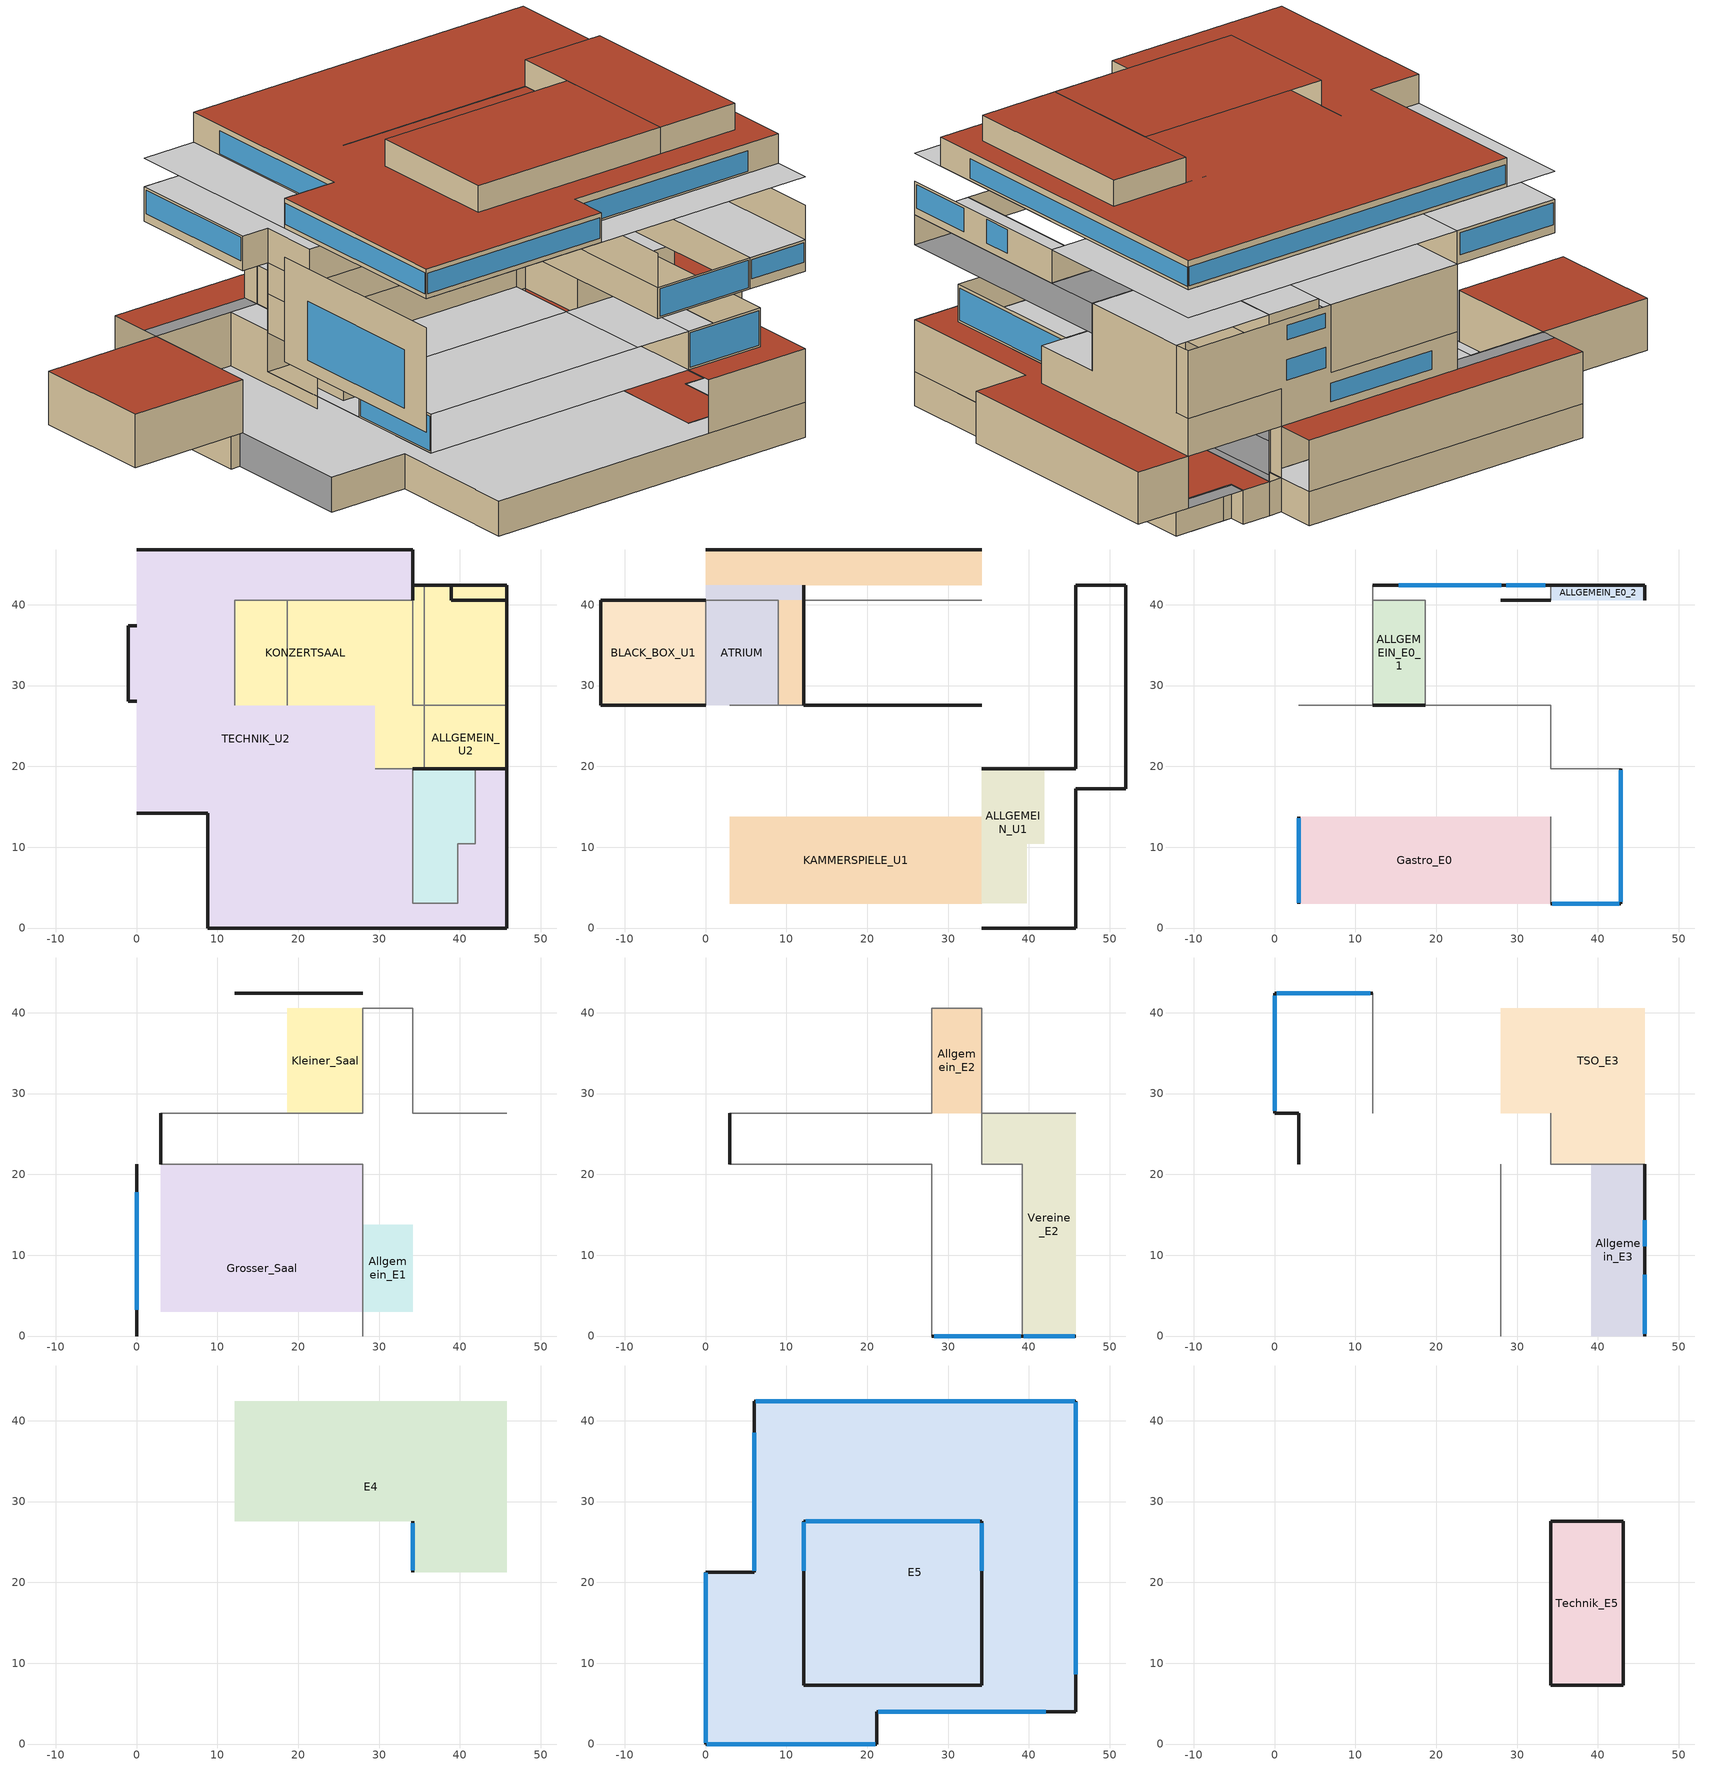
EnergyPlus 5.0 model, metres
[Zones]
TECHNIK_U2
 floor ground (GROUND_FLOOR): 34.17,46.77 34.17,40.57 29.51,40.57 29.51,19.71 34.17,19.71 34.17,3.06 39.71,3.06 39.71,10.41 41.91,10.41 41.91,19.71 45.82,19.71 45.82,0 8.8,0 8.8,14.18 0,14.18 0,28.05 -1,28.05 -1,37.37 0,37.37 0,46.77 z0
 wall outside (EXT_WALL): 0,37.37 -1,37.37 -1,28.05 0,28.05 / 0,14.18 8.8,14.18 8.8,0 45.82,0 45.82,19.71 / 34.17,40.57 34.17,46.77 0,46.77 z0:3.6
 wall to ALLGEMEIN_U2 (ADJ_WALL): 45.82,19.71 41.91,19.71 41.91,10.41 39.71,10.41 39.71,3.06 34.17,3.06 34.17,19.71 z0:3.6
 wall to KONZERTSAAL (ADJ_WALL): 34.17,19.71 29.51,19.71 / 29.51,40.57 34.17,40.57 z0:3.6
 ceiling to KAMMERSPIELE_U1 (ADJ_CEILING): 0,46.77 0,14.18 8.8,14.18 8.8,0 45.82,0 45.82,19.71 41.91,19.71 41.91,10.41 39.71,10.41 39.71,3.06 34.17,3.06 34.17,19.71 29.51,19.71 29.51,27.57 12.17,27.57 12.17,40.57 34.17,40.57 34.17,46.77 z3.6
 ceiling to BLACK_BOX_U1 (ADJ_CEILING): -1,37.37 -1,28.05 0,28.05 0,37.37 z3.6
 ceiling to ATRIUM (ADJ_CEILING): 0,40.57 0,27.57 9,27.57 9,40.57 z3.6
KONZERTSAAL
 floor to TECHNIK_U2 (ADJ_CEILING): 29.51,40.57 29.51,27.57 12.17,27.57 12.17,40.57 z3.6
 floor to ALLGEMEIN_U2 (ADJ_CEILING): 45.82,40.57 45.82,19.71 35.62,19.71 35.62,42.42 38.93,42.42 38.93,40.57 z3.6
 floor ground (GROUND_FLOOR): 35.62,42.42 35.62,19.71 29.51,19.71 29.51,40.57 34.17,40.57 34.17,42.42 z0
 floor ground (EXT_FLOOR): 45.82,42.42 45.82,40.57 38.93,40.57 38.93,42.42 z3.6
 wall outside (EXT_WALL): 34.17,19.71 45.82,19.71 / 45.82,42.42 34.17,42.42 z9.1:13.1; 35.62,42.42 34.17,42.42 34.17,40.57 z0:3.6; 34.17,42.42 34.17,40.57 z3.6:9.1; 45.82,19.71,13.1 45.82,19.71,9.1 45.82,42.42,9.1 45.82,42.42,13.1 45.82,40.57,13.1 45.82,40.57,20.29 45.82,27.57,20.29 45.82,27.57,13.1
 wall to Allgemein_E1 (ADJ_WALL): 34.17,40.57 34.17,27.57 45.82,27.57 z13.1:17.09
 wall to ALLGEMEIN_U2 (ADJ_WALL): 34.17,19.71 35.62,19.71 35.62,42.42 z0:3.6
 wall to TECHNIK_U2 (ADJ_WALL): 29.51,19.71 34.17,19.71 / 34.17,40.57 29.51,40.57 z0:3.6
 wall to KAMMERSPIELE_U1 (ADJ_WALL): 34.17,40.57 12.17,40.57 12.17,27.57 z3.6:9.1
 wall to ALLGEMEIN_E0_2 (ADJ_WALL): 34.17,42.42 34.17,40.57 z9.1:13.1
 wall to Vereine_E2 (ADJ_WALL): 34.17,27.57 45.82,27.57 z17.09:20.29
 wall to ALLGEMEIN_E0_1 (ADJ_WALL): 18.67,40.57 18.67,27.57 z9.1:13.1
 wall to Allgemein_E2 (ADJ_WALL): 34.17,40.57 34.17,27.57 z17.09:20.29
 ceiling to ALLGEMEIN_E0_1 (ADJ_CEILING): 12.17,40.57 12.17,27.57 18.67,27.57 18.67,40.57 z9.1
 ceiling to TSO_E3 (ADJ_CEILING): 34.17,40.57 34.17,27.57 45.82,27.57 45.82,40.57 z20.29
 ceiling to Kleiner_Saal (ADJ_CEILING): 18.67,40.57 18.67,27.57 28,27.57 28,40.57 z13.1
 ceiling to Allgemein_E1 (ADJ_CEILING): 28,40.57 28,27.57 34.17,27.57 34.17,19.71 45.82,19.71 45.82,27.57 34.17,27.57 34.17,40.57 z13.1
 roof outside (EXT_ROOF): 34.17,42.42 34.17,40.57 45.82,40.57 45.82,42.42 z13.1; 29.51,27.57 29.51,19.71 34.17,19.71 34.17,27.57 z3.6
ALLGEMEIN_U2
 floor ground (GROUND_FLOOR): 45.82,40.57 45.82,19.71 41.91,19.71 41.91,10.41 39.71,10.41 39.71,3.06 34.17,3.06 34.17,19.71 35.62,19.71 35.62,42.42 38.93,42.42 38.93,40.57 z0
 wall outside (EXT_WALL): 45.82,19.71 45.82,40.57 39.93,40.57 38.93,40.57 38.93,42.42 35.62,42.42 z0:3.6
 wall to KONZERTSAAL (ADJ_WALL): 35.62,42.42 35.62,19.71 34.17,19.71 z0:3.6
 wall to TECHNIK_U2 (ADJ_WALL): 34.17,19.71 34.17,3.06 39.71,3.06 39.71,10.41 41.91,10.41 41.91,19.71 45.82,19.71 z0:3.6
 roof outside (EXT_ROOF): 35.62,42.42 35.62,19.71 34.17,19.71 34.17,3.06 39.71,3.06 39.71,10.41 41.91,10.41 41.91,19.71 45.82,19.71 45.82,40.57 38.93,40.57 38.93,42.42 z3.6
ALLGEMEIN_U1
 floor to ALLGEMEIN_U2 (ADJ_CEILING): 41.91,19.71 41.91,10.41 39.71,10.41 39.71,3.06 34.17,3.06 34.17,19.71 z3.6
 wall outside (EXT_WALL): 34.17,0 45.82,0 45.82,17.21 52.02,17.21 52.02,42.42 z3.6:9.1; 34.17,19.71 45.82,19.71 / 45.82,42.42 45.82,19.71 z6.36:9.1
 wall to KONZERTSAAL (ADJ_WALL): 45.82,42.42 45.82,19.71 z3.6:6.36
 wall ground (EXT_WALL): 52.02,42.42 45.82,42.42 z3.6:9.1
 ceiling to ALLGEMEIN_E0_1 (ADJ_CEILING): 34.17,19.71 34.17,3 42.82,3 42.82,19.71 z9.1
 roof outside (EXT_ROOF): 45.82,42.42 45.82,19.71 42.82,19.71 42.82,3 34.17,3 34.17,0 45.82,0 45.82,17.21 52.02,17.21 52.02,42.42 z9.1
KAMMERSPIELE_U1
 wall outside (EXT_WALL): 34.17,46.77 0,46.77 / 34.17,27.57 12.17,27.57 z3.6:9.1
 wall to ATRIUM (ADJ_WALL): 0,40.57 9,40.57 9,27.57 z3.6:9.1
 wall to KONZERTSAAL (ADJ_WALL): 12.17,27.57 12.17,40.57 34.17,40.57 z3.6:9.1
 ceiling to Gastro_E0 (ADJ_CEILING): 2.98,13.79 2.98,3 34.17,3 34.17,13.79 z9.1
 ceiling to ATRIUM (ADJ_CEILING): 9,40.57 9,27.57 12.17,27.57 12.17,40.57 z9.1
 roof outside (EXT_ROOF): 0,46.77 0,42.42 34.17,42.42 34.17,46.77 z9.1
ATRIUM
 floor to KAMMERSPIELE_U1 (ADJ_CEILING): 12.17,42.42 12.17,27.57 9,27.57 9,40.57 0,40.57 0,42.42 z9.1
 floor to TECHNIK_U2 (ADJ_CEILING): 9,40.57 9,27.57 0,27.57 0,40.57 z3.6
 wall outside (EXT_WALL): 12.17,27.57 12.17,42.42 z9.1:13.1
 wall to BLACK_BOX_U1 (ADJ_WALL): 0,40.57 0,27.57 z3.6:9.1
 wall to KAMMERSPIELE_U1 (ADJ_WALL): 9,27.57 9,40.57 / 0,40.57 9,40.57 z3.6:9.1
 wall to Allgemein_E1 (ADJ_WALL): 2.98,27.57 12.17,27.57 z13.1:17.09
 wall to Allgemein_E2 (ADJ_WALL): 2.98,27.57 12.17,27.57 z17.09:20.29
BLACK_BOX_U1
 floor to TECHNIK_U2 (ADJ_CEILING): 0,37.37 0,28.05 -1,28.05 -1,37.37 z3.6
 floor ground (GROUND_FLOOR): 0,40.57 0,27.57 -13,27.57 -13,40.57 z3.6
 wall outside (EXT_WALL): -13,27.57 0,27.57 / 0,40.57 -13,40.57 z3.6:9.1
 wall ground (EXT_WALL): -13,40.57 -13,27.57 z3.6:9.1
 roof outside (EXT_ROOF): -13,40.57 -13,27.57 0,27.57 0,40.57 z9.1
ALLGEMEIN_E0_1
 floor to KONZERTSAAL (ADJ_CEILING): 18.67,40.57 18.67,27.57 12.17,27.57 12.17,40.57 z9.1
 wall outside (EXT_WALL): 3,27.57 2.98,27.57 / 34.17,3 42.82,3 42.82,19.71 / 18.67,27.57 12.17,27.57 z9.1:13.1
 wall to KONZERTSAAL (ADJ_WALL): 42.82,19.71 34.17,19.71 34.17,27.57 18.67,27.57 18.67,40.57 z9.1:13.1
 wall to ATRIUM (ADJ_WALL): 12.17,40.57 12.17,27.57 3,27.57 z9.1:13.1
 wall to Gastro_E0 (ADJ_WALL): 34.17,13.79 34.17,3 z9.1:13.1
 wall to ALLGEMEIN_E0_2 (ADJ_WALL): 18.67,40.57 12.17,40.57 z9.1:13.1
 window (EXT_WINDOW1): 34.36,3 42.65,3 z9.31:12.87; 42.82,3.23 42.82,19.49 z9.35:12.74
 ceiling to Kleiner_Saal (ADJ_CEILING): 12.17,40.57 12.17,27.57 18.67,27.57 18.67,40.57 z13.1
 ceiling to Grosser_Saal (ADJ_CEILING): 2.98,21.27 2.98,13.79 28,13.79 28,21.27 z13.1
 roof outside (EXT_ROOF): 2.98,27.57 2.98,13.79 3,27.57 z9.1
ALLGEMEIN_E0_2
 wall outside (EXT_WALL): 45.82,40.57 45.82,42.42 z13.1:20.29; 28,40.57 34.17,40.57 z16.85:17.09; 45.82,42.42,20.29 45.82,42.42,13.1 34.17,42.42,13.1 34.17,42.42,9.1 12.17,42.42,9.1 12.17,42.42,13.1 28,42.42,13.1 28,42.42,20.29
 wall to KONZERTSAAL (ADJ_WALL): 34.17,40.57 34.17,42.42 z9.1:13.1
 wall to ATRIUM (ADJ_WALL): 12.17,42.42 12.17,40.57 z9.1:13.1
 wall to ALLGEMEIN_E0_1 (ADJ_WALL): 12.17,40.57 18.67,40.57 z9.1:13.1
 wall to Allgemein_E2 (ADJ_WALL): 28,40.57 34.17,40.57 z17.09:20.29
 window (EXT_WINDOW1): 28.02,42.42 15.38,42.42 z10.01:11.95; 33.47,42.42 28.64,42.42 z13.8:15.99; 33.4,42.42 28.68,42.42 z18.05:19.61
 roof outside (EXT_ROOF): 34.17,42.42 34.17,40.57 45.82,40.57 45.82,42.42 z13.1
Gastro_E0
 floor to KAMMERSPIELE_U1 (ADJ_CEILING): 34.17,13.79 34.17,3 2.98,3 2.98,13.79 z9.1
 wall outside (EXT_WALL): 2.98,13.79 2.98,3 z9.1:13.1
 wall to ALLGEMEIN_E0_1 (ADJ_WALL): 34.17,3 34.17,13.79 z9.1:13.1
 window (EXT_WINDOW1): 2.98,13.55 2.98,3.15 z9.32:12.84
 ceiling to Allgemein_E1 (ADJ_CEILING): 28,13.79 28,3 34.17,3 34.17,13.79 z13.1
 ceiling to Grosser_Saal (ADJ_CEILING): 2.98,13.79 2.98,3 28,3 28,13.79 z13.1
Grosser_Saal
 floor ground (GROUND_FLOOR): 28,21.27 28,13.79 2.98,13.79 2.98,21.27 z13.1
 floor to Gastro_E0 (ADJ_CEILING): 28,13.79 28,3 2.98,3 2.98,13.79 z13.1
 wall outside (EXT_WALL): 0,21.27 0,0 z13.1:23.84
 wall to Allgemein_E3 (ADJ_WALL): 28,0 28,21.27 2.98,21.27 z20.29:23.84
 wall to Allgemein_E1 (ADJ_WALL): 28,21.27 2.98,21.27 z13.1:17.09
 wall to Allgemein_E2 (ADJ_WALL): 28,0 28,21.27 2.98,21.27 z17.09:20.29
 window (EXT_WINDOW1): 0,17.79 0,3.28 z14.45:20.48
Kleiner_Saal
 floor to KONZERTSAAL (ADJ_CEILING): 28,40.57 28,27.57 18.67,27.57 18.67,40.57 z13.1
 wall outside (EXT_WALL): 28,42.42 12.17,42.42 z13.1:20.29
 ceiling to TSO_E3 (ADJ_CEILING): 12.17,42.42 12.17,27.57 28,27.57 28,42.42 z20.29
 roof outside (EXT_ROOF): 12.17,40.57 12.17,27.57 18.67,27.57 18.67,40.57 z13.1
Allgemein_E1
 floor to Gastro_E0 (ADJ_CEILING): 34.17,13.79 34.17,3 28,3 28,13.79 z13.1
 wall outside (EXT_WALL): 2.98,27.57 2.98,21.27 z13.1:17.09
 wall to Grosser_Saal (ADJ_WALL): 2.98,21.27 28,21.27 z13.1:17.09
 wall to ALLGEMEIN_E0_2 (ADJ_WALL): 34.17,40.57 28,40.57 z13.1:17.09
 wall to ATRIUM (ADJ_WALL): 12.17,27.57 2.98,27.57 z13.1:17.09
 wall to KONZERTSAAL (ADJ_WALL): 45.82,27.57 34.17,27.57 34.17,40.57 z13.1:17.09
 wall to Kleiner_Saal (ADJ_WALL): 28,40.57 28,27.57 12.17,27.57 z13.1:17.09
Vereine_E2
 floor to Allgemein_E1 (ADJ_CEILING): 45.82,27.57 45.82,0 39.17,0 39.17,21.27 34.17,21.27 34.17,27.57 z17.09
 wall outside (EXT_WALL): 39.17,0 45.82,0 z17.09:20.29
 wall to Allgemein_E2 (ADJ_WALL): 34.17,27.57 34.17,21.27 39.17,21.27 39.17,0 z17.09:20.29
 wall to KONZERTSAAL (ADJ_WALL): 45.82,27.57 34.17,27.57 z17.09:20.29
 window (EXT_WINDOW1): 39.35,0 45.69,0 z18.06:20.05
 ceiling to Allgemein_E3 (ADJ_CEILING): 39.17,21.27 39.17,0 45.82,0 45.82,21.27 z20.29
Allgemein_E2
 wall outside (EXT_WALL): 28,0 39.17,0 / 2.98,27.57 2.98,21.27 z17.09:20.29
 wall to Vereine_E2 (ADJ_WALL): 39.17,0 39.17,21.27 34.17,21.27 34.17,27.57 z17.09:20.29
 wall to ATRIUM (ADJ_WALL): 28,40.57 28,27.57 / 12.17,27.57 2.98,27.57 z17.09:20.29
 wall to Grosser_Saal (ADJ_WALL): 2.98,21.27 28,21.27 28,0 z17.09:20.29
 wall to Kleiner_Saal (ADJ_WALL): 28,27.57 12.17,27.57 z17.09:20.29
 wall to ALLGEMEIN_E0_2 (ADJ_WALL): 34.17,40.57 28,40.57 z17.09:20.29
 wall to KONZERTSAAL (ADJ_WALL): 34.17,27.57 34.17,40.57 z17.09:20.29
 window (EXT_WINDOW1): 28.3,0 38.97,0 z17.27:20.11
 ceiling to Allgemein_E3 (ADJ_CEILING): 28,40.57 28,27.57 34.17,27.57 34.17,40.57 z20.29
Allgemein_E3
 floor to Vereine_E2 (ADJ_CEILING): 45.82,21.27 45.82,0 39.17,0 39.17,21.27 z20.29
 wall outside (EXT_WALL): 45.82,0 45.82,21.27 / 12.17,42.42 0,42.42 0,27.57 2.98,27.57 2.98,21.27 z20.29:23.84
 wall to TSO_E3 (ADJ_WALL): 34.17,21.27 34.17,27.57 / 12.17,27.57 12.17,42.42 z20.29:23.84
 wall to Grosser_Saal (ADJ_WALL): 28,21.27 28,0 z20.29:23.84
 window (EXT_WINDOW1): 0,42.13 0,27.89 z21.2:23.62; 11.82,42.42 0.24,42.42 z21.17:23.53; 45.82,0.3 45.82,7.61 / 45.82,11.12 45.82,14.33 z21.07:23.59
 ceiling to E4 (ADJ_CEILING): 0,42.42 0,27.57 2.98,27.57 2.98,21.27 12.24,21.27 12.24,27.57 12.17,27.57 12.17,42.42 z23.84
TSO_E3
 floor to Allgemein_E2 (ADJ_CEILING): 34.17,40.57 34.17,27.57 28,27.57 28,40.57 z20.29
 floor to Vereine_E2 (ADJ_CEILING): 45.82,27.57 45.82,21.27 34.17,21.27 34.17,27.57 z20.29
 floor to KONZERTSAAL (ADJ_CEILING): 45.82,40.57 45.82,27.57 34.17,27.57 34.17,40.57 z20.29
 wall to Allgemein_E3 (ADJ_WALL): 12.17,42.42 12.17,27.57 / 34.17,27.57 34.17,21.27 45.82,21.27 z20.29:23.84
 ceiling to E4 (ADJ_CEILING): 12.17,42.42 12.17,27.57 34.17,27.57 34.17,21.27 45.82,21.27 45.82,42.42 z23.84
E4
 floor to TSO_E3 (ADJ_CEILING): 45.82,42.42 45.82,21.27 34.17,21.27 34.17,27.57 12.17,27.57 12.17,42.42 z23.84
 wall outside (EXT_WALL): 34.17,27.57 34.17,21.27 z23.84:26.82
 window (EXT_WINDOW1): 34.17,27.32 34.17,21.47 z24.09:26.56
 ceiling to E5 (ADJ_CEILING): 0,42.42 0,0 45.82,0 45.82,42.42 z26.82
E5
 floor to E4 (ADJ_CEILING): 45.82,42.42 45.82,4 21.17,4 21.17,0 0,0 0,21.27 6,21.27 6,42.42 z26.82
 wall outside (EXT_WALL): 12.17,21.27 12.17,27.57 34.17,27.57 34.17,21.27 / 45.82,42.42 6,42.42 6,21.27 0,21.27 0,0 21.17,0 21.17,4 45.82,4 45.82,42.42 z26.82:29.88; 12.17,21.27 12.17,7.27 34.17,7.27 34.17,21.27 z29.88:32.62
 window (EXT_WINDOW1): 6,38.5 6,21.44 z26.95:29.33; 12.17,21.45 12.17,27.45 z26.94:29.69; 12.37,27.57 33.95,27.57 z27.04:29.67; 34.17,27.34 34.17,21.46 z26.96:29.59; 0,21.16 0,0.18 z27.27:29.42; 0.16,0 21.01,0 z27.29:29.4; 45.66,42.42 6.22,42.42 z27.19:29.19; 45.82,8.61 45.82,42.27 z27.12:29.15; 21.35,4 42.1,4 z27.02:29.15
 roof outside (EXT_ROOF): 6,42.42 6,21.27 0,21.27 0,0 21.17,0 21.17,4 45.82,4 45.82,42.42 z29.88; 12.17,21.27 12.17,7.27 34.17,7.27 34.17,21.27 z32.62
Technik_E5
 floor to E5 (ADJ_CEILING): 43.17,27.57 43.17,7.27 34.17,7.27 34.17,27.57 z29.88
 wall outside (EXT_WALL): 34.17,7.27 43.17,7.27 43.17,27.57 34.17,27.57 34.17,7.27 z29.88:32.62
 roof outside (EXT_ROOF): 34.17,27.57 34.17,7.27 43.17,7.27 43.17,27.57 z32.62
[Building]
TRNSYS17: North Axis {deg}=0; Terrain=City; Loads Convergence Tolerance Value=0; Temperature Convergence Tolerance Value {deltaC}=0; Solar Distribution=FullInteriorAndExterior; Maximum Number of Warmup Days=0
[Site:Location]
not used: Latitude {deg}=0; Longitude {deg}=0; Time Zone {hr}=0; Elevation {m}=0
[Construction]
EXT_WALL; EXT_ROOF; EXT_FLOOR; GROUND_FLOOR; ADJ_WALL; ADJ_CEILING; EXT_WINDOW1: 
[WindowProperty:ShadingControl]
ESHADE=0; ESHADE=INPUT 1*MAX_ESHADE : SHADECNTRL=ESHADE_INTERNAL; ISHADE=INPUT 1*MAX_ISHADE : SHADECNTRL=ISHADE_INTERNAL
[SurfaceProperty:OtherSideCoefficients]
BOUNDARY=15; BOUNDARY=20; BOUNDARY=IDENTICAL; BOUNDARY=INPUT 1*TBOUNDARY; BOUNDARY=INPUT 1*TGROUND
[Zone] Multiplier=1
TECHNIK_U2; KONZERTSAAL; ALLGEMEIN_U2; ALLGEMEIN_U1; KAMMERSPIELE_U1; ATRIUM; BLACK_BOX_U1; Gastro_E0; ALLGEMEIN_E0_1; ALLGEMEIN_E0_2; Grosser_Saal; Kleiner_Saal; Allgemein_E1; Vereine_E2; Allgemein_E2; Allgemein_E3; TSO_E3; E4; E5; Technik_E5
